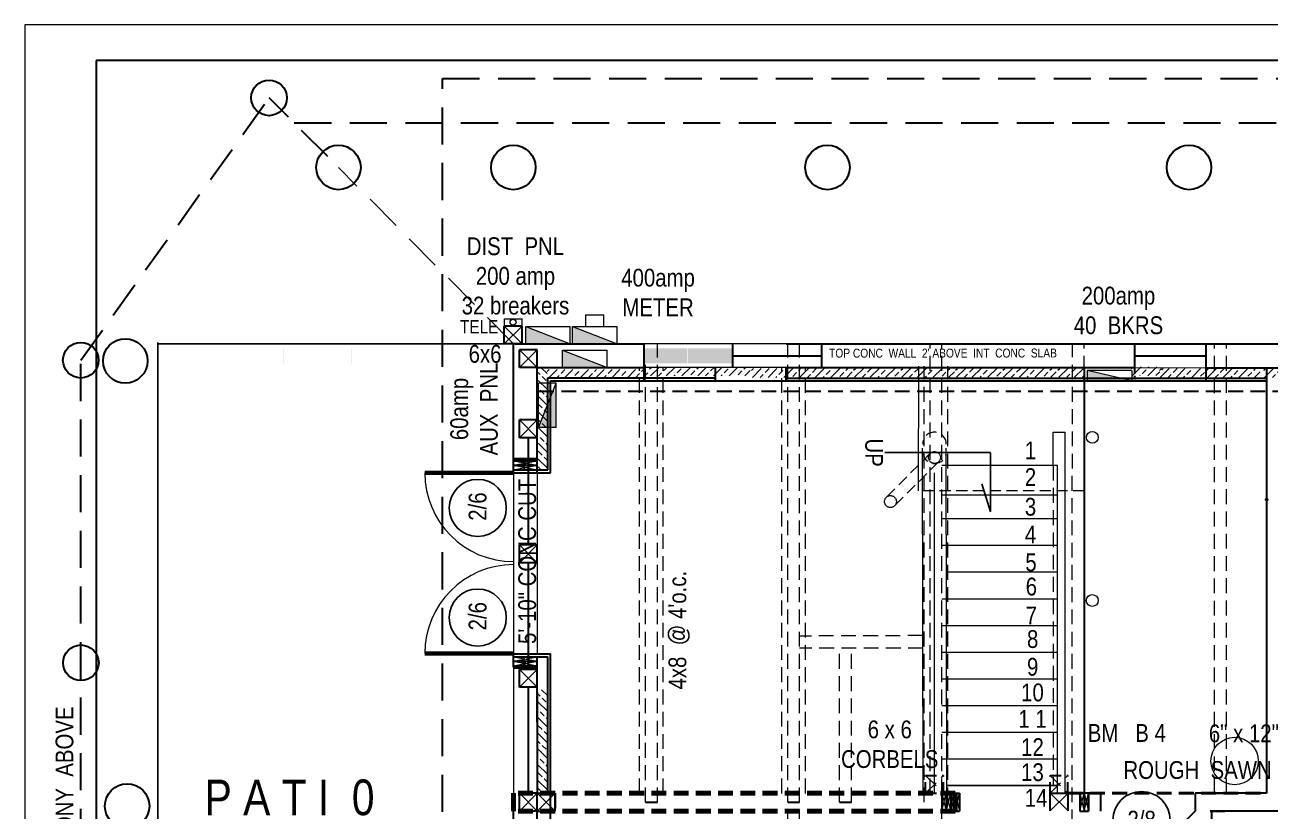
# Model space of a CAD drawing. Header units: inches. Extents: x -243 to 1653, y 329 to 885.
# Drawn here: x -243.2 to 176.9, y 619.9 to 885 of the extents above; entities that cross this region are included whole.
import ezdxf

# ---------------------------------------------------------------- set-up
doc = ezdxf.new("R2010")
doc.units = ezdxf.units.IN
doc.header["$MEASUREMENT"] = 0
doc.linetypes.add('DASHDOT2', pattern=[0.5, 0.25, -0.125, 0, -0.125])
doc.linetypes.add('HIDDEN', pattern=[0.375, 0.25, -0.125])
for name, color, linetype, lineweight in [('CONCRETE', 7, 'Continuous', 25), ('DOORS', 7, 'Continuous', 60), ('ELEC SYMBOLS', 7, 'Continuous', 20), ('FLOOR BEAMS', 7, 'Continuous', 30), ('NEW FRAMING', 6, 'Continuous', 30), ('PLUMBING', 5, 'Continuous', 20), ('ROOF', 7, 'HIDDEN', 30), ('STAIRS', 7, 'Continuous', 20), ('WALL FRAMING', 7, 'Continuous', 30), ('WALLS', 7, 'Continuous', 30), ('WINDOWS', 5, 'Continuous', 30)]:
    doc.layers.add(name, color=color, linetype=linetype, lineweight=lineweight)
for name, color, linetype in [('TEXT', 7, 'Continuous'), ('TEXT80', 15, 'Continuous'), ('TITLE BLOCK', 7, 'Continuous')]:
    doc.layers.add(name, color=color, linetype=linetype)
doc.styles.add('ARCHENT', font='technical.ttf', dxfattribs={"height": 6})

# ---------------------------------------------------------------- blocks, each defined once
blk = doc.blocks.new('A$C4B672F97')
at = {"layer": 'STAIRS', "color": 7, "linetype": 'HIDDEN', "lineweight": 9, "ltscale": 15}
for p, q in [((-3.14, 2.52), (-17.99, -12.33)), ((-0.31, -0.31), (-15.16, -15.16))]:
    blk.add_line(p, q, dxfattribs=at)
at = {"layer": 'STAIRS', "linetype": 'DASHDOT2', "lineweight": 9, "ltscale": 150}
for centre in [(-1.72, 1.1), (-16.57, -13.75)]:
    blk.add_circle(centre, 2, dxfattribs=at)
at = {"layer": 'STAIRS', "color": 7, "linetype": 'HIDDEN', "lineweight": 9, "ltscale": 15}
for centre, start, end in [((-1.72, 5.62), 0, 180), ((-1.72, 3.1), 180, 0)]:
    blk.add_arc(centre, 4, start, end, dxfattribs=at)

msp = doc.modelspace()

# ---------------------------------------------------------------- hatches: boundary and pattern name
at = {"layer": 'ELEC SYMBOLS', "linetype": 'Continuous', "lineweight": 20, "ltscale": 20}
for color, points in [(7, [(-74.23, 783.28), (-74.23, 777.4), (-59.23, 777.4)]), (7, [(-58.4, 783.28), (-58.4, 777.4), (-43.4, 777.4)]), (7, [(-46.77, 769.4), (-61.77, 775.28), (-61.77, 769.4)]), (6, [(115.24, 768.41), (115.24, 764.91), (130.24, 764.91)]), (7, [(-64, 764.22), (-69.88, 749.22), (-64, 749.22)])]:
    msp.add_hatch(color=color, dxfattribs=at).paths.add_polyline_path(points)
at = {"layer": 'NEW FRAMING', "linetype": 'Continuous', "lineweight": 9, "ltscale": 25}
h = msp.add_hatch(dxfattribs=at)
h.set_pattern_fill('ANSI33', color=256, scale=15, angle=90, style=0)
h.set_pattern_definition([(135, (1196.1344, -4202.763), (-2.6516504, -2.6516504), []), (135, (1196.1344, -4200.1112), (-2.6516504, -2.6516504), [1.875, -0.9375])])
h.paths.add_polyline_path([(-70.02, 735.25), (-67.02, 735.25), (-67.02, 769.25), (-70.02, 769.25)])
h = msp.add_hatch(dxfattribs=at)
h.set_pattern_fill('ANSI33', color=256, scale=15, style=0)
h.set_pattern_definition([(45, (-4970.465, -496.5565), (-2.6516504, 2.6516504), []), (45, (-4967.8133, -496.5565), (-2.6516504, 2.6516504), [1.875, -0.9375])])
h.paths.add_polyline_path([(-32.45, 769.6), (-32.45, 766.6), (1.55, 766.6), (1.55, 769.6)])
h = msp.add_hatch(dxfattribs=at)
h.set_pattern_fill('ANSI33', color=256, scale=15, style=0)
h.set_pattern_definition([(45, (-4936.102, -497.0703), (-2.6516504, 2.6516504), []), (45, (-4933.4503, -497.0703), (-2.6516504, 2.6516504), [1.875, -0.9375])])
h.paths.add_polyline_path([(1.92, 769.09), (1.92, 766.09), (35.92, 766.09), (35.92, 769.09)])
h = msp.add_hatch(dxfattribs=at)
h.set_pattern_fill('ANSI33', color=256, scale=15, style=0)
h.set_pattern_definition([(45, (-4901.6196, -496.9874), (-2.6516504, 2.6516504), []), (45, (-4898.968, -496.9874), (-2.6516504, 2.6516504), [1.875, -0.9375])])
h.paths.add_polyline_path([(36.4, 769.17), (36.4, 766.17), (70.4, 766.17), (70.4, 769.17)])
h = msp.add_hatch(dxfattribs=at)
h.set_pattern_fill('ANSI33', color=256, scale=15, style=0)
h.set_pattern_definition([(45, (-4867.2175, -496.997), (-2.6516504, 2.6516504), []), (45, (-4864.5658, -496.997), (-2.6516504, 2.6516504), [1.875, -0.9375])])
h.paths.add_polyline_path([(70.8, 769.16), (70.8, 766.16), (104.8, 766.16), (104.8, 769.16)])
h = msp.add_hatch(dxfattribs=at)
h.set_pattern_fill('ANSI33', color=256, scale=15, style=0)
h.set_pattern_definition([(45, (-4832.683, -496.997), (-2.6516504, 2.6516504), []), (45, (-4830.0314, -496.997), (-2.6516504, 2.6516504), [1.875, -0.9375])])
h.paths.add_polyline_path([(114.19, 766.16), (114.19, 769.16), (105.33, 769.16), (105.33, 766.16)])
h = msp.add_hatch(dxfattribs=at)
h.set_pattern_fill('ANSI33', color=256, scale=15, style=0)
h.set_pattern_definition([(45, (-4804.9366, -493.4984), (-2.6516504, 2.6516504), []), (45, (-4802.285, -493.4984), (-2.6516504, 2.6516504), [1.875, -0.9375])])
h.paths.add_polyline_path([(140.82, 766.66), (140.82, 769.66), (130.08, 769.66), (130.08, 766.66)])
h = msp.add_hatch(dxfattribs=at)
h.set_pattern_fill('ANSI33', color=256, scale=15, style=0)
h.set_pattern_definition([(45, (-4798.455, -497.029), (-2.6516504, 2.6516504), []), (45, (-4795.8032, -497.029), (-2.6516504, 2.6516504), [1.875, -0.9375])])
h.paths.add_polyline_path([(139.56, 769.13), (139.56, 766.13), (173.56, 766.13), (173.56, 769.13)])
h = msp.add_hatch(dxfattribs=at)
h.set_pattern_fill('ANSI33', color=256, scale=15, style=0)
h.set_pattern_definition([(45, (-4763.2696, -497.0833), (-2.6516504, 2.6516504), []), (45, (-4760.618, -497.0833), (-2.6516504, 2.6516504), [1.875, -0.9375])])
h.paths.add_polyline_path([(174.75, 769.07), (174.75, 766.07), (208.75, 766.07), (208.75, 769.07)])
h = msp.add_hatch(dxfattribs=at)
h.set_pattern_fill('ANSI33', color=256, scale=15, style=0)
h.set_pattern_definition([(45, (-5004.9994, -497.4128), (-2.6516504, 2.6516504), []), (45, (-5002.3477, -497.4128), (-2.6516504, 2.6516504), [1.875, -0.9375])])
h.paths.add_polyline_path([(-66.98, 768.74), (-66.98, 765.74), (-32.98, 765.74), (-32.98, 768.74)])
h = msp.add_hatch(dxfattribs=at)
h.set_pattern_fill('ANSI33', color=256, scale=15, angle=90, style=0)
h.set_pattern_definition([(135, (1196.1232, -4311.221), (-2.6516504, -2.6516504), []), (135, (1196.1232, -4308.5695), (-2.6516504, -2.6516504), [1.875, -0.9375])])
h.paths.add_polyline_path([(-70.03, 626.8), (-67.03, 626.8), (-67.03, 660.8), (-70.03, 660.8)])
at = {"layer": 'WALLS', "linetype": 'Continuous', "lineweight": 20, "ltscale": 20}
h = msp.add_hatch(dxfattribs=at)
h.set_pattern_fill('ZIGZAG', color=6, scale=10, style=0)
h.set_pattern_definition([(360, (-313.4833, 5.9608), (1.25, 1.25), [1.25, -1.25]), (90, (-312.2333, 5.9608), (-1.25, 1.25), [1.25, -1.25])])
h.paths.add_polyline_path([(-155.85, 775.87), (-155.85, 770.87), (-155.8, 770.87), (-155.8, 775.87)])
h.paths.add_polyline_path([(-34.32, 775.86), (-34.32, 770.86), (-19.8, 770.85), (-19.8, 775.86)])
h = msp.add_hatch(dxfattribs=at)
h.set_pattern_fill('ZIGZAG', color=6, scale=10, style=0)
h.set_pattern_definition([(360, (-293.301, 5.9608), (1.25, 1.25), [1.25, -1.25]), (90, (-292.051, 5.9608), (-1.25, 1.25), [1.25, -1.25])])
h.paths.add_polyline_path([(-135.67, 775.87), (-135.67, 770.87), (-135.62, 770.87), (-135.62, 775.87)])
h.paths.add_polyline_path([(-10.31, 770.86), (-10.31, 775.86), (-19.64, 775.86), (-19.64, 770.86)])
h = msp.add_hatch(dxfattribs=at)
h.set_pattern_fill('ZIGZAG', color=6, scale=10, style=0)
h.set_pattern_definition([(360, (-290.6533, 5.9668), (1.25, 1.25), [1.25, -1.25]), (90, (-289.4033, 5.9668), (-1.25, 1.25), [1.25, -1.25])])
h.paths.add_polyline_path([(-133.02, 775.87), (-133.02, 770.87), (-132.97, 770.87), (-132.97, 775.87)])
h.paths.add_polyline_path([(-4.32, 770.86), (-4.32, 775.87), (-11.63, 775.87), (-11.63, 770.86)])

# ---------------------------------------------------------------- linework, layer by layer
at = {"layer": 'CONCRETE', "ltscale": 15}
for p, q in [((-198.32, 465.4), (-198.32, 777.9)), ((-198.32, 777.4), (-78.32, 777.4))]:
    msp.add_line(p, q, dxfattribs=at)
at = {"layer": 'CONCRETE', "color": 1, "linetype": 'Continuous', "lineweight": 50, "ltscale": 25}
msp.add_line((-78.32, 738.45), (-70.32, 738.45), dxfattribs=at)
at = {"layer": 'CONCRETE', "color": 1, "linetype": 'Continuous', "lineweight": 9, "ltscale": 25}
for p, q in [((-74.71, 738.45), (-75.36, 736.09)), ((-74.71, 738.45), (-74.71, 734.82)), ((-74.71, 738.45), (-74.05, 736.09)), ((-74.71, 668.45), (-75.36, 670.81)), ((-74.71, 668.45), (-74.71, 672.07)), ((-74.71, 668.45), (-74.05, 670.81))]:
    msp.add_line(p, q, dxfattribs=at)
at = {"layer": 'CONCRETE', "color": 1, "linetype": 'Continuous', "lineweight": 53, "ltscale": 25}
msp.add_line((-78.32, 668.45), (-70.32, 668.45), dxfattribs=at)
at = {"layer": 'DOORS', "color": 6, "linetype": 'Continuous', "ltscale": 15}
for p, q in [((-78.32, 733.99), (-108.32, 733.99)), ((-78.32, 672.99), (-108.32, 672.99))]:
    msp.add_line(p, q, dxfattribs=at)
at = {"layer": 'DOORS', "color": 6, "linetype": 'Continuous', "lineweight": 9, "ltscale": 20}
for centre, start, end in [((-78.32, 733.99), 180, 270), ((-78.32, 672.99), 90, 180)]:
    msp.add_arc(centre, 30, start, end, dxfattribs=at)
at = {"layer": 'ELEC SYMBOLS', "color": 7, "linetype": 'Continuous', "lineweight": 20, "ltscale": 20}
for p, q in [((-81.36, 783.41), (-81.4, 785.86)), ((-81.4, 785.86), (-75.4, 785.86)), ((-75.42, 783.39), (-75.4, 785.86)), ((-53.9, 783.28), (-53.9, 787.16)), ((-53.9, 787.16), (-47.9, 787.16)), ((-47.9, 783.28), (-47.9, 787.16)), ((-74.23, 777.4), (-74.23, 783.28)), ((-74.23, 783.28), (-59.23, 783.28)), ((-74.23, 783.28), (-59.23, 777.4)), ((-59.23, 777.4), (-59.23, 783.28)), ((-58.4, 777.4), (-58.4, 783.28)), ((-58.4, 783.28), (-43.4, 783.28)), ((-58.4, 783.28), (-43.4, 777.4)), ((-43.4, 777.4), (-43.4, 783.28)), ((-61.77, 769.4), (-61.77, 775.28)), ((-61.77, 775.28), (-46.77, 775.28)), ((-61.77, 775.28), (-46.77, 769.4)), ((-46.77, 769.4), (-46.77, 775.28)), ((-61.77, 769.4), (-46.77, 769.4)), ((-64, 764.22), (-69.88, 764.22)), ((-69.88, 749.22), (-69.88, 764.22)), ((-69.88, 749.22), (-64, 764.22)), ((-64, 749.22), (-64, 764.22)), ((-64, 749.22), (-69.88, 749.22))]:
    msp.add_line(p, q, dxfattribs=at)
at = {"layer": 'ELEC SYMBOLS', "color": 6, "linetype": 'Continuous', "lineweight": 20, "ltscale": 20}
for p, q in [((130.17, 768.45), (115.17, 768.45)), ((115.24, 768.41), (115.24, 764.91)), ((130.24, 764.91), (115.24, 768.41)), ((130.24, 768.42), (130.24, 764.91))]:
    msp.add_line(p, q, dxfattribs=at)
at = {"layer": 'ELEC SYMBOLS', "color": 7, "lineweight": 20, "ltscale": 15}
msp.add_circle((-78.51, 784.74), 1, dxfattribs=at)
at = {"layer": 'FLOOR BEAMS', "color": 7, "linetype": 'HIDDEN', "lineweight": 20, "ltscale": 20}
for p, q in [((-29.81, 622.87), (-29.81, 777.4)), ((14.19, 622.87), (14.19, 777.42)), ((18.19, 622.87), (18.19, 777.39)), ((110.19, 465.38), (110.21, 777.4)), ((114.19, 625.87), (114.19, 777.38)), ((158.18, 625.83), (158.18, 777.4)), ((162.18, 625.88), (162.18, 777.4)), ((-33.81, 622.87), (-33.81, 771.65)), ((59.67, 679.06), (18.17, 678.91)), ((59.81, 674.84), (18.11, 674.8)), ((31.68, 622.87), (31.68, 674.9)), ((35.68, 622.87), (35.68, 674.9)), ((14.19, 465.42), (14.19, 622.87)), ((18.19, 465.41), (18.19, 622.87)), ((66.19, 465.41), (66.19, 625.87))]:
    msp.add_line(p, q, dxfattribs=at)
at = {"layer": 'FLOOR BEAMS', "color": 6, "linetype": 'HIDDEN', "lineweight": 20, "ltscale": 20}
for p, q in [((-35.81, 625.87), (-35.81, 769.4)), ((-27.81, 625.87), (-27.81, 769.4)), ((12.19, 625.87), (12.19, 769.4)), ((20.19, 625.87), (20.19, 769.4)), ((60.19, 622.9), (60.19, 769.9)), ((68.19, 622.9), (68.19, 769.9))]:
    msp.add_line(p, q, dxfattribs=at)
at = {"layer": 'FLOOR BEAMS', "color": 7, "linetype": 'HIDDEN', "lineweight": 80, "ltscale": 20}
for p, q in [((70.69, 625.9), (-78.32, 625.9)), ((70.69, 619.9), (-78.32, 619.9))]:
    msp.add_line(p, q, dxfattribs=at)
at = {"layer": 'FLOOR BEAMS', "color": 7, "linetype": 'Continuous', "lineweight": 5, "ltscale": 20}
for p, q in [((-70.32, 619.9), (-64.32, 625.9)), ((-70.32, 625.9), (-64.32, 619.9))]:
    msp.add_line(p, q, dxfattribs=at)
at = {"layer": 'FLOOR BEAMS', "color": 7, "linetype": 'HIDDEN', "lineweight": 30, "ltscale": 20}
msp.add_line((-64.32, 625.9), (-64.32, 619.9), dxfattribs=at)
at = {"layer": 'FLOOR BEAMS', "color": 7, "ltscale": 20}
for p, q in [((-33.81, 622.87), (-29.81, 622.87)), ((14.19, 622.87), (18.19, 622.87)), ((31.68, 622.87), (35.68, 622.87)), ((112.69, 619.9), (114.19, 619.9)), ((114.19, 619.9), (115.69, 619.9))]:
    msp.add_line(p, q, dxfattribs=at)
at = {"layer": 'FLOOR BEAMS', "lineweight": 9, "ltscale": 20}
for p, q in [((66.19, 619.9), (67.69, 625.9)), ((66.19, 625.9), (67.69, 619.9)), ((67.69, 619.9), (69.19, 625.9)), ((67.69, 625.9), (69.19, 619.9)), ((69.19, 619.9), (70.69, 625.9)), ((69.19, 625.9), (70.69, 619.9)), ((70.69, 619.9), (72.19, 625.9)), ((70.69, 625.9), (72.19, 619.9))]:
    msp.add_line(p, q, dxfattribs=at)
at = {"layer": 'FLOOR BEAMS', "ltscale": 20}
for p, q in [((66.19, 625.9), (70.69, 625.9)), ((70.69, 625.9), (72.19, 625.9)), ((66.19, 619.9), (70.69, 619.9)), ((70.69, 619.9), (72.19, 619.9))]:
    msp.add_line(p, q, dxfattribs=at)
at = {"layer": 'FLOOR BEAMS', "color": 6, "ltscale": 20}
msp.add_line((102.72, 625.93), (104.03, 625.93), dxfattribs=at)
at = {"layer": 'FLOOR BEAMS', "color": 6, "linetype": 'Continuous', "ltscale": 20}
msp.add_line((102.76, 625.93), (108.76, 625.93), dxfattribs=at)
at = {"layer": 'FLOOR BEAMS', "color": 6, "linetype": 'HIDDEN', "lineweight": 40, "ltscale": 20}
msp.add_line((108.68, 625.9), (175.69, 625.9), dxfattribs=at)
at = {"layer": 'FLOOR BEAMS', "color": 7, "lineweight": 9, "ltscale": 20}
for p, q in [((112.69, 619.9), (114.19, 625.9)), ((112.69, 625.9), (114.19, 619.9)), ((114.19, 619.9), (115.69, 625.9)), ((114.19, 625.9), (115.69, 619.9))]:
    msp.add_line(p, q, dxfattribs=at)
at = {"layer": 'PLUMBING', "color": 3, "lineweight": 20, "ltscale": 15}
for centre in [(116.95, 745.9), (116.92, 690.9)]:
    msp.add_circle(centre, 2, dxfattribs=at)
at = {"layer": 'PLUMBING', "color": 128, "linetype": 'HIDDEN', "lineweight": 20, "ltscale": 25}
msp.add_circle((175.76, 724.93), 0.375, dxfattribs=at)
at = {"layer": 'PLUMBING', "color": 3, "linetype": 'Continuous', "lineweight": 20, "ltscale": 15}
msp.add_circle((164.96, 636.77), 8, dxfattribs=at)
at = {"layer": 'ROOF', "linetype": 'HIDDEN', "ltscale": 50}
for p, q in [((-102.32, 375.9), (-102.32, 866.9)), ((-102.32, 866.9), (425.68, 866.9))]:
    msp.add_line(p, q, dxfattribs=at)
at = {"layer": 'STAIRS', "linetype": 'Continuous', "lineweight": 20, "ltscale": 15}
for p, q in [((58.26, 769.92), (58.24, 727.92)), ((103.69, 736.44), (103.69, 747.67)), ((107.76, 625.93), (107.76, 747.67)), ((59.82, 625.89), (59.68, 742.3)), ((67.82, 625.9), (67.68, 742.31)), ((63.68, 625.9), (63.68, 733.9)), ((105.19, 726.4), (66.19, 726.4))]:
    msp.add_line(p, q, dxfattribs=at)
at = {"layer": 'STAIRS', "color": 7, "linetype": 'Continuous', "lineweight": 9, "ltscale": 20}
msp.add_line((103.75, 747.67), (107.75, 747.67), dxfattribs=at)
at = {"layer": 'STAIRS', "lineweight": 20, "ltscale": 15}
for p, q in [((105.19, 736.4), (66.19, 736.4)), ((105.19, 718.4), (66.19, 718.4)), ((105.19, 709.4), (66.19, 709.4)), ((105.19, 700.4), (67.61, 700.4)), ((105.19, 691.4), (66.19, 691.4)), ((105.19, 682.4), (66.19, 682.4)), ((105.19, 673.4), (66.19, 673.4)), ((105.19, 664.4), (66.19, 664.4)), ((105.19, 655.4), (66.19, 655.4)), ((105.19, 646.4), (66.19, 646.4)), ((105.19, 637.4), (66.19, 637.4))]:
    msp.add_line(p, q, dxfattribs=at)
at = {"layer": 'STAIRS', "linetype": 'HIDDEN', "lineweight": 9, "ltscale": 20}
msp.add_line((103.69, 736.34), (103.69, 628.34), dxfattribs=at)
at = {"layer": 'STAIRS', "linetype": 'HIDDEN', "lineweight": 20, "ltscale": 15}
msp.add_line((114.19, 727.92), (58.24, 727.92), dxfattribs=at)
at = {"layer": 'TEXT', "linetype": 'Continuous', "ltscale": 15}
for p, q in [((46.99, 740.82), (82.57, 740.82)), ((82.57, 740.71), (82.57, 720.96)), ((82.57, 720.74), (79.71, 730.21))]:
    msp.add_line(p, q, dxfattribs=at)
at = {"layer": 'TEXT', "color": 6, "linetype": 'Continuous', "ltscale": 15}
for centre in [(-90.42, 722.09), (-90.42, 685.13), (133.55, 616.89)]:
    msp.add_circle(centre, 9.63, dxfattribs=at)
at = {"layer": 'TITLE BLOCK', "color": 7, "linetype": 'Continuous', "lineweight": 0, "ltscale": 0.5}
for p, q in [((572.77, 884.95), (-243.22, 884.95)), ((-243.22, 884.95), (-243.22, 356.95))]:
    msp.add_line(p, q, dxfattribs=at)
at = {"layer": 'TITLE BLOCK', "color": 7, "linetype": 'Continuous', "lineweight": 30, "ltscale": 0.5}
for p, q in [((-219.22, 872.95), (-219.22, 368.95)), ((560.77, 872.95), (-219.22, 872.95))]:
    msp.add_line(p, q, dxfattribs=at)
at = {"layer": 'WALL FRAMING', "linetype": 'HIDDEN', "ltscale": 50}
for p, q in [((-224.37, 771.91), (-160.83, 860.35)), ((-141.03, 840.55), (-160.83, 860.35)), ((-152.32, 851.9), (401.68, 851.9)), ((-224.32, 476.9), (-224.37, 771.91))]:
    msp.add_line(p, q, dxfattribs=at)
at = {"layer": 'WALL FRAMING', "linetype": 'HIDDEN', "lineweight": 9, "ltscale": 50}
msp.add_line((-78.32, 777.4), (-137.42, 836.9), dxfattribs=at)
at = {"layer": 'WALL FRAMING', "ltscale": 15}
for p, q in [((-81.45, 777.4), (-81.45, 783.4)), ((-81.45, 777.4), (-81.45, 783.4)), ((-75.45, 777.4), (-75.45, 783.4)), ((-75.45, 777.4), (-81.45, 777.4)), ((-78.32, 738.45), (-78.32, 777.4)), ((-77.78, 777.43), (-34.32, 777.43)), ((13.68, 777.42), (217.7, 777.38)), ((131.2, 777.41), (131.2, 769.42)), ((155.2, 777.42), (155.2, 769.43)), ((-70.34, 775.43), (-76.34, 775.43)), ((-76.34, 769.43), (-76.34, 775.43)), ((-70.34, 769.43), (-70.34, 775.43)), ((-70.34, 769.43), (-76.34, 769.43)), ((-70.32, 769.43), (-34.32, 769.43)), ((-70.32, 738.45), (-70.32, 769.43)), ((-70.32, 734.96), (-70.32, 769.4)), ((13.68, 769.43), (131.2, 769.42)), ((155.2, 769.39), (217.7, 769.39)), ((-70.35, 751.77), (-76.35, 751.77)), ((-76.35, 745.77), (-76.35, 751.77)), ((-70.35, 745.77), (-70.35, 751.77)), ((-70.35, 745.77), (-76.35, 745.77)), ((-70.35, 709.63), (-76.35, 709.63)), ((-70.35, 709.63), (-76.35, 709.63)), ((-76.35, 703.63), (-76.35, 709.63)), ((-70.35, 703.63), (-70.35, 709.63)), ((-70.35, 703.63), (-70.35, 709.63)), ((-70.35, 703.63), (-76.35, 703.63)), ((-70.32, 649.9), (-70.32, 668.45)), ((-70.35, 667.63), (-76.35, 667.63)), ((-76.35, 661.63), (-76.35, 667.63)), ((-70.35, 661.8), (-70.35, 667.8)), ((-70.35, 661.63), (-70.35, 667.63)), ((-70.35, 661.63), (-70.35, 667.63)), ((-70.35, 661.63), (-76.35, 661.63)), ((-70.32, 659.89), (-70.32, 625.9)), ((105.19, 628.42), (67.82, 628.54)), ((-78.32, 612.9), (-78.32, 625.9)), ((-70.35, 625.9), (-76.35, 625.9)), ((-76.35, 620.17), (-76.35, 625.9)), ((-70.35, 619.9), (-70.35, 625.63)), ((-70.32, 612.9), (-70.32, 625.9)), ((-64.32, 619.9), (-64.32, 625.9)), ((66.19, 625.9), (66.19, 619.9)), ((67.69, 625.9), (67.69, 619.9)), ((69.19, 625.93), (69.19, 619.93)), ((72.19, 625.9), (72.19, 619.9)), ((-70.35, 619.9), (-76.35, 619.9))]:
    msp.add_line(p, q, dxfattribs=at)
at = {"layer": 'WALL FRAMING', "color": 7, "ltscale": 15}
for p, q in [((-75.45, 783.4), (-81.45, 783.4)), ((114.19, 769.42), (114.19, 625.9)), ((112.69, 625.9), (112.69, 619.9)), ((114.19, 625.9), (114.19, 619.9)), ((115.69, 625.9), (115.69, 619.9))]:
    msp.add_line(p, q, dxfattribs=at)
at = {"layer": 'WALL FRAMING', "lineweight": 9, "ltscale": 15}
for p, q in [((13.68, 777.42), (-34.32, 777.43)), ((13.68, 769.42), (-34.32, 769.43))]:
    msp.add_line(p, q, dxfattribs=at)
at = {"layer": 'WALL FRAMING', "color": 6, "ltscale": 20}
msp.add_line((-10.32, 769.43), (-10.32, 764.91), dxfattribs=at)
at = {"layer": 'WALL FRAMING', "color": 6, "ltscale": 15}
for p, q in [((131.2, 769.42), (131.2, 767.37)), ((155.2, 769.43), (155.21, 765.34)), ((175.68, 769.4), (175.69, 625.9)), ((-66.82, 765.92), (-10.32, 765.92)), ((-66.82, 734.99), (-66.82, 765.92)), ((-65.82, 733.99), (-65.82, 764.92)), ((-65.82, 764.92), (175.68, 764.91)), ((13.68, 765.91), (129.12, 765.9)), ((129.12, 765.9), (175.69, 765.9)), ((131.2, 766.68), (131.22, 765.36)), ((-78.32, 733.99), (-78.32, 738.45)), ((-78.32, 737.99), (-70.32, 737.99)), ((-78.32, 736.49), (-70.32, 736.49)), ((-70.32, 733.99), (-70.32, 738.45)), ((-78.32, 734.99), (-66.82, 734.99)), ((-78.32, 733.99), (-65.82, 733.99)), ((-78.32, 672.9), (-70.32, 672.9)), ((-78.32, 668.45), (-78.32, 672.9)), ((-70.32, 672.9), (-65.82, 672.9)), ((-65.86, 577.62), (-65.82, 672.9)), ((-78.32, 671.9), (-66.82, 671.9)), ((-78.32, 670.4), (-70.32, 670.4)), ((-78.32, 668.9), (-70.32, 668.9)), ((-70.32, 668.45), (-70.32, 671.9)), ((-66.82, 625.9), (-66.82, 671.9)), ((119.68, 625.9), (111.68, 625.9)), ((119.68, 625.9), (119.68, 619.9)), ((175.69, 625.92), (151.68, 625.9)), ((151.68, 625.9), (151.68, 619.9)), ((151.7, 619.92), (129.07, 597.29)), ((210.68, 619.9), (156.68, 619.9))]:
    msp.add_line(p, q, dxfattribs=at)
at = {"layer": 'WALL FRAMING', "lineweight": 20, "ltscale": 15}
msp.add_line((131.2, 769.41), (155.2, 769.39), dxfattribs=at)
at = {"layer": 'WALL FRAMING', "color": 7, "linetype": 'HIDDEN', "lineweight": 30, "ltscale": 20}
msp.add_line((-69.7, 761.45), (393.68, 761.43), dxfattribs=at)
at = {"layer": 'WALL FRAMING', "lineweight": 9, "ltscale": 20}
msp.add_line((-70.32, 733.99), (-70.32, 672.9), dxfattribs=at)
at = {"layer": 'WALL FRAMING', "color": 6, "linetype": 'HIDDEN', "lineweight": 30, "ltscale": 15}
for p, q in [((60.68, 625.9), (60.68, 631.9)), ((60.68, 631.9), (66.68, 631.9)), ((66.68, 625.9), (66.68, 631.9)), ((102.72, 625.9), (102.72, 631.9)), ((102.72, 631.9), (108.72, 631.9)), ((108.72, 625.9), (108.72, 631.9)), ((60.68, 625.9), (66.68, 625.9))]:
    msp.add_line(p, q, dxfattribs=at)
at = {"layer": 'WALL FRAMING', "color": 6, "linetype": 'HIDDEN', "lineweight": 9, "ltscale": 20}
for p, q in [((60.68, 631.9), (66.68, 625.9)), ((60.68, 625.9), (66.68, 631.9)), ((102.72, 631.9), (108.72, 625.9)), ((102.72, 625.9), (108.72, 631.9))]:
    msp.add_line(p, q, dxfattribs=at)
at = {"layer": 'WALL FRAMING', "lineweight": 80, "ltscale": 15}
for p, q in [((-78.32, 619.9), (-78.32, 625.9)), ((70.69, 625.9), (70.69, 619.9))]:
    msp.add_line(p, q, dxfattribs=at)
at = {"layer": 'WALL FRAMING', "color": 7, "linetype": 'Continuous', "lineweight": 9, "ltscale": 20}
msp.add_line((-70.32, 619.9), (-64.32, 625.9), dxfattribs=at)
at = {"layer": 'WALL FRAMING', "color": 6, "linetype": 'Continuous', "lineweight": 30, "ltscale": 15}
for p, q in [((102.76, 619.97), (102.76, 625.97)), ((108.76, 619.93), (108.76, 625.93))]:
    msp.add_line(p, q, dxfattribs=at)
at = {"layer": 'WALL FRAMING', "color": 6, "linetype": 'Continuous', "lineweight": 9, "ltscale": 20}
for p, q in [((102.76, 625.93), (108.76, 619.93)), ((102.76, 619.93), (108.76, 625.93))]:
    msp.add_line(p, q, dxfattribs=at)
at = {"layer": 'WALL FRAMING', "color": 6, "linetype": 'HIDDEN', "lineweight": 30, "ltscale": 20}
for p, q in [((103.29, 625.93), (107.18, 625.93)), ((156.67, 625.9), (162.67, 625.9)), ((156.67, 619.9), (162.67, 619.9))]:
    msp.add_line(p, q, dxfattribs=at)
at = {"layer": 'WALL FRAMING', "color": 7, "linetype": 'HIDDEN', "lineweight": 30, "ltscale": 15}
for p, q in [((115.69, 619.9), (115.69, 625.9)), ((115.7, 619.88), (115.7, 625.88))]:
    msp.add_line(p, q, dxfattribs=at)
at = {"layer": 'WALL FRAMING', "ltscale": 15}
for centre, radius in [((-160.83, 860.35), 6), ((-137.42, 836.9), 7.5), ((-78.42, 836.9), 7.5), ((27.58, 836.9), 7.5), ((149.58, 836.9), 7.5), ((-224.37, 771.91), 6), ((-209.35, 771.67), 7.5), ((-224.32, 669.9), 6), ((-208.73, 621.6), 7.5)]:
    msp.add_circle(centre, radius, dxfattribs=at)
at = {"layer": 'WALLS', "linetype": 'Continuous', "lineweight": 9, "ltscale": 15}
for p, q in [((-81.45, 783.4), (-75.45, 777.4)), ((-81.45, 777.4), (-75.45, 783.4)), ((-76.34, 775.43), (-70.34, 769.43)), ((-76.34, 769.43), (-70.34, 775.43)), ((116.73, 769.39), (116.73, 769.39)), ((-76.35, 751.77), (-70.35, 745.77)), ((-76.35, 745.77), (-70.35, 751.77)), ((-76.35, 709.63), (-70.35, 703.63)), ((-76.35, 703.63), (-70.35, 709.63)), ((-78.32, 668.45), (-78.32, 625.9)), ((-76.35, 667.63), (-70.35, 661.63)), ((-76.35, 661.63), (-70.35, 667.63)), ((-70.32, 649.9), (-70.32, 625.9)), ((-76.35, 625.9), (-70.35, 619.9)), ((-76.35, 619.9), (-70.35, 625.9))]:
    msp.add_line(p, q, dxfattribs=at)
at = {"layer": 'WALLS', "linetype": 'Continuous', "ltscale": 20}
for p, q in [((-34.32, 769.43), (-34.32, 777.43)), ((-4.32, 769.43), (-4.32, 777.43)), ((25.68, 769.43), (25.68, 777.43))]:
    msp.add_line(p, q, dxfattribs=at)
at = {"layer": 'WALLS', "linetype": 'HIDDEN', "lineweight": 9, "ltscale": 20}
for p, q in [((62.19, 625.87), (62.19, 777.39)), ((66.19, 625.87), (66.19, 777.39))]:
    msp.add_line(p, q, dxfattribs=at)
at = {"layer": 'WALLS', "color": 6, "linetype": 'Continuous', "ltscale": 20}
for p, q in [((-34.32, 764.92), (-34.32, 769.43)), ((13.68, 764.91), (13.68, 769.43))]:
    msp.add_line(p, q, dxfattribs=at)
at = {"layer": 'WALLS', "color": 6, "linetype": 'Continuous', "lineweight": 9, "ltscale": 20}
for p, q in [((-78.32, 737.99), (-70.32, 736.49)), ((-78.32, 736.49), (-70.32, 737.99)), ((-78.32, 736.49), (-70.32, 734.99)), ((-78.32, 734.99), (-70.32, 736.49)), ((-78.32, 670.4), (-70.32, 671.9)), ((-78.32, 671.9), (-70.32, 670.4)), ((-78.32, 668.9), (-70.32, 670.4)), ((-78.32, 670.4), (-70.32, 668.9))]:
    msp.add_line(p, q, dxfattribs=at)
at = {"layer": 'WALLS', "linetype": 'Continuous', "lineweight": 9, "ltscale": 20}
for p, q in [((105.19, 626.05), (105.19, 736.4)), ((-77.77, 711.45), (-77.77, 711.45)), ((-77.77, 711.45), (-77.77, 711.45))]:
    msp.add_line(p, q, dxfattribs=at)
at = {"layer": 'WALLS', "lineweight": 9, "ltscale": 15}
msp.add_line((-78.32, 733.99), (-78.32, 672.9), dxfattribs=at)
at = {"layer": 'WALLS', "ltscale": 15}
for p, q in [((-70.32, 625.9), (-64.32, 625.9)), ((71.18, 625.93), (71.68, 625.93)), ((-70.32, 619.9), (-64.32, 619.9))]:
    msp.add_line(p, q, dxfattribs=at)
at = {"layer": 'WALLS', "color": 6, "linetype": 'Continuous', "ltscale": 15}
msp.add_line((157.19, 619.9), (157.19, 584.9), dxfattribs=at)
at = {"layer": 'WINDOWS', "ltscale": 15}
for p, q in [((-4.25, 773.41), (25.68, 773.43)), ((131.2, 773.41), (155.2, 773.42))]:
    msp.add_line(p, q, dxfattribs=at)
at = {"layer": 'WINDOWS', "ltscale": 25}
for p, q in [((-73.35, 745.77), (-73.35, 709.63)), ((-73.35, 703.63), (-73.35, 667.63)), ((-73.35, 661.46), (-73.35, 625.73))]:
    msp.add_line(p, q, dxfattribs=at)

# ---------------------------------------------------------------- block references
at = {"layer": 'PLUMBING', "color": 7, "linetype": 'Continuous', "lineweight": 20, "ltscale": 20}
msp.add_blockref('A$C4B672F97', (65.41, 738.01), dxfattribs=at)

# ---------------------------------------------------------------- texts
at = {"layer": 'FLOOR BEAMS', "color": 3, "insert": (-22.46, 680.89), "char_height": 6, "width": 360.0625, "attachment_point": 5, "rotation": 90.0328, "style": 'ARCHENT'}
msp.add_mtext("{\\C7;4x8  @ 4'o.c.}", dxfattribs=at)
at = {"layer": 'TEXT80', "color": 3, "char_height": 6, "width": 360.0625, "attachment_point": 5, "style": 'ARCHENT'}
for s, insert, rotation in [('{\\C7;DIST  PNL\\P200 amp\\P32 breakers}', (-77.69, 800.3), 0.0328), ('{\\C7;400amp\\PMETER}', (-29.57, 794.74), 0.0328), ('{\\C7;60amp\\PAUX  PNL}', (-91.63, 755.46), 90.0328), ('{\\C7;BALCONY  ABOVE}', (-229.82, 625), 90.0328), ('BM   B 4', (128.59, 646.23), 0.0328), ('6" x 12" x 8\'-4"', (178.56, 646.07), 0.0328), ('ROUGH  SAWN  DF', (158.95, 633.71), 0.0328)]:
    msp.add_mtext(s, dxfattribs=dict(at, insert=insert, rotation=rotation))
at = {"layer": 'TEXT80', "color": 7, "attachment_point": 5, "rotation": 0.0328, "style": 'ARCHENT'}
for s, insert, char_height, width in [('{\\C6;200amp\\P40  BKRS}', (125.77, 788.65), 6, 360.0625), ('TELE', (-89.92, 783.19), 4.5, 270.0469)]:
    msp.add_mtext(s, dxfattribs=dict(at, insert=insert, char_height=char_height, width=width))
at = {"layer": 'TEXT80', "width": 360.0625, "attachment_point": 5, "style": 'ARCHENT'}
for s, insert, char_height, rotation in [('{\\C7;6x6}', (-87.95, 774.01), 6, 0.0328), ("{\\C7;TOP CONC  WALL  2' ABOVE  INT  CONC  SLAB }", (66.57, 774.29), 3, 0.0328), ('{\\C7;UP}', (43.29, 740.74), 6, 270.0328), ('{\\C7;1}', (96.09, 741.49), 6, 0.0328), ('{\\C7;2}', (96.09, 732.49), 6, 0.0328), ('{\\C7;3}', (96.09, 722.47), 6, 0.0328), ('{\\C7;4}', (96.09, 713.12), 6, 0.0328), ('{\\C7;5}', (96.25, 703.72), 6, 0.0328), ('{\\C7;6}', (96.39, 695.56), 6, 0.0328), ('{\\C7;7}', (96.39, 685.85), 6, 0.0328), ('{\\C7;8}', (96.82, 677.86), 6, 0.0328), ('{\\C7;9}', (96.82, 668.52), 6, 0.0328), ('{\\C7;10}', (96.76, 659.86), 6, 0.0328), ('{\\C7;1 1}', (96.76, 650.97), 6, 0.0328), ('{\\C7;12}', (96.76, 641.46), 6, 0.0328), ('{\\C7;13}', (96.76, 632.97), 6, 0.0328), ('{\\C7;P A T I  0}', (-153.91, 624.42), 12, 0.0328), ('{\\C7;14}', (97.98, 624.35), 6, 0.0328)]:
    msp.add_mtext(s, dxfattribs=dict(at, insert=insert, char_height=char_height, rotation=rotation))
at = {"layer": 'TEXT80', "color": 6, "char_height": 6, "width": 360.0625, "attachment_point": 5, "style": 'ARCHENT'}
for s, insert, rotation in [('{\\C1;\\P5\'-10" CONC CUT}', (-78.71, 704.08), 90.0328), ('2/6', (-90.43, 722.57), 89.9672), ('2/6', (-90.43, 685.59), 89.9672), ('6 x 6\\PCORBELS', (48.6, 642.4), 359.9672), ('2/8', (133.59, 616.95), 359.9672)]:
    msp.add_mtext(s, dxfattribs=dict(at, insert=insert, rotation=rotation))

doc.saveas('drawing.dxf')
